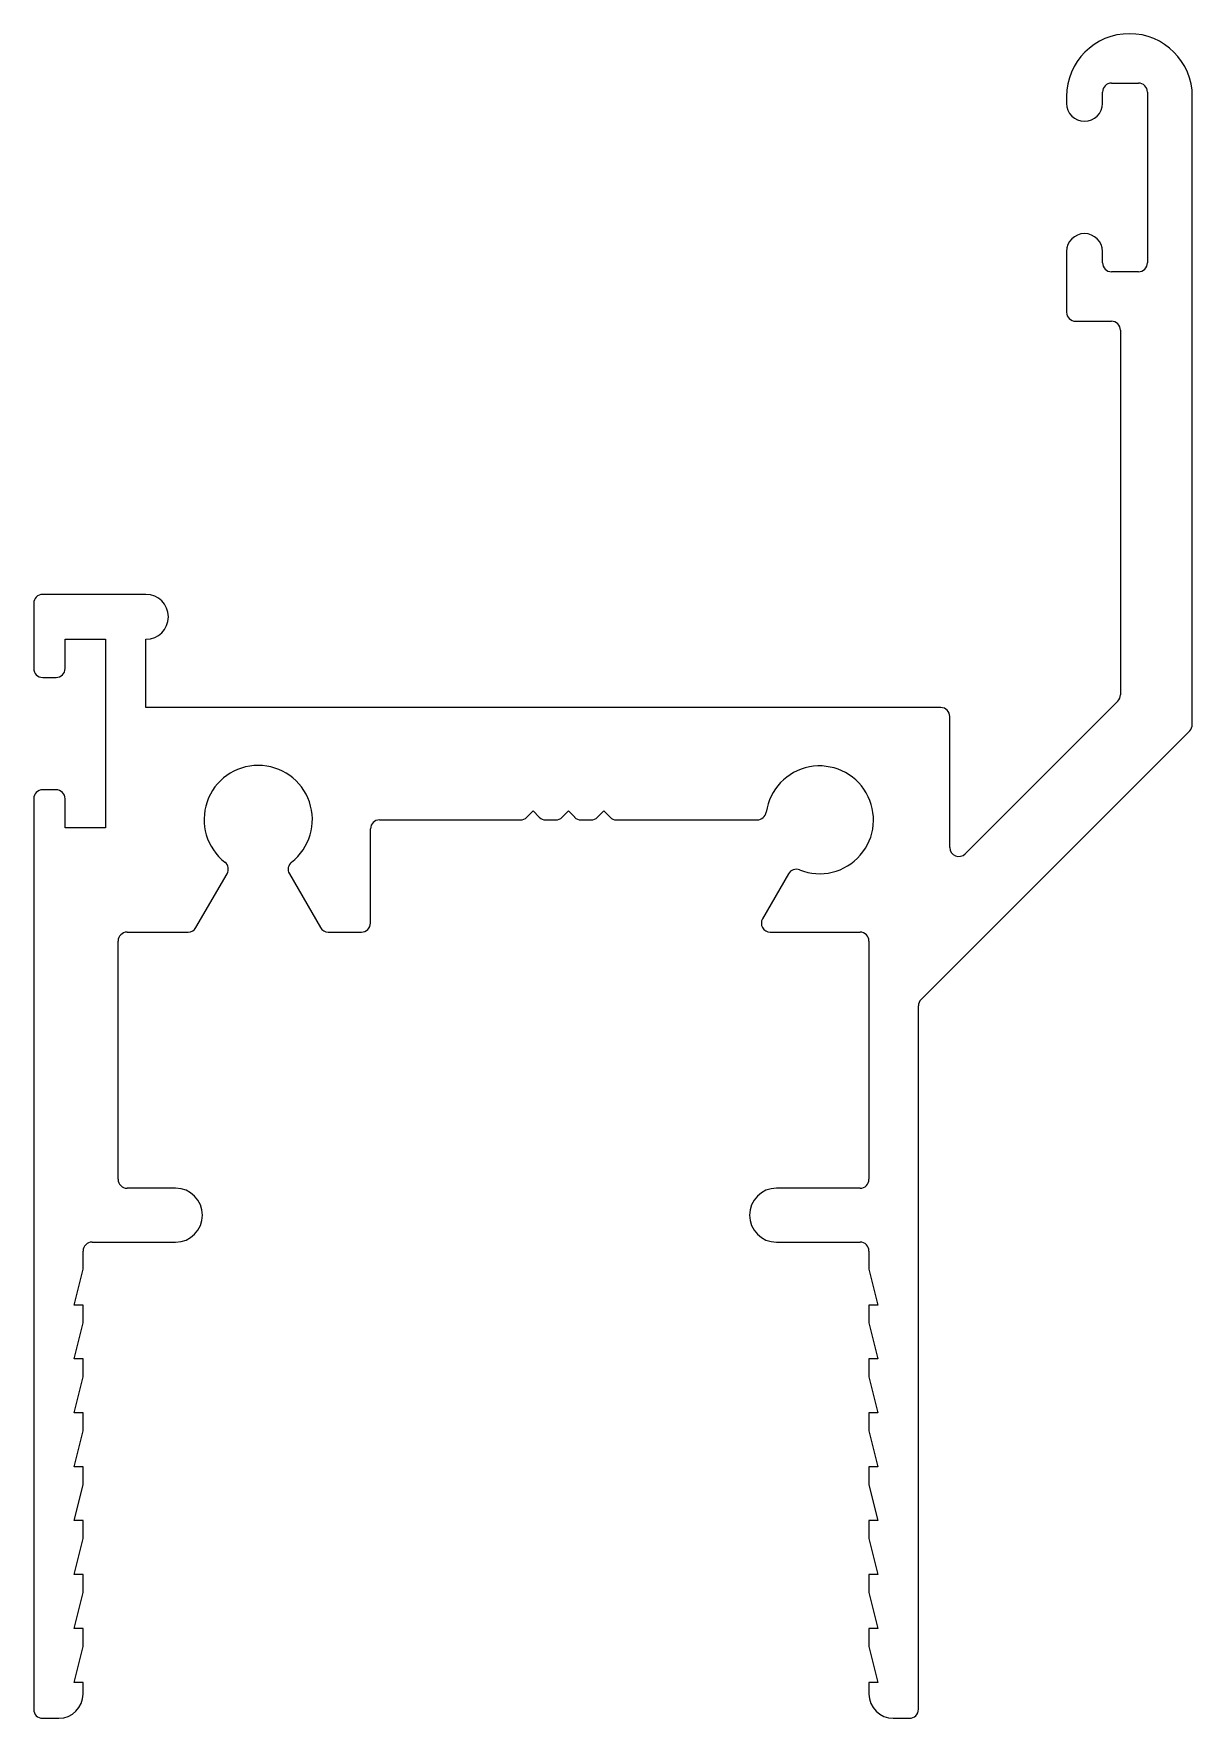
# Model space of a CAD drawing. Extents: x -15.6 to 17.2, y 3.9 to 51.5.
import ezdxf

# ---------------------------------------------------------------- set-up
doc = ezdxf.new("R2010")
doc.units = 0
doc.layers.get('0').update_dxf_attribs({"linetype": 'CONTINUOUS'})

msp = doc.modelspace()

# ---------------------------------------------------------------- linework, layer by layer
for p, q in [((14.929, 50.1), (15.691, 50.1)), ((13.659, 49.719), (13.659, 49.528)), ((14.675, 49.528), (14.675, 49.846)), ((15.945, 49.846), (15.945, 45.02)), ((17.215, 31.968), (17.215, 49.719)), ((13.659, 45.337), (13.659, 43.623)), ((14.675, 45.02), (14.675, 45.337)), ((15.691, 44.766), (14.929, 44.766)), ((13.913, 43.369), (14.929, 43.369)), ((15.183, 43.115), (15.183, 32.81)), ((-15.551, 35.392), (-15.551, 33.55)), ((-12.376, 35.646), (-15.297, 35.646)), ((-14.662, 33.55), (-14.662, 34.376)), ((-14.662, 34.376), (-13.519, 34.376)), ((-13.519, 34.376), (-13.519, 29.042)), ((-12.376, 32.447), (-12.376, 34.376)), ((-15.297, 33.296), (-14.916, 33.296)), ((10.103, 32.447), (-12.376, 32.447)), ((15.108, 32.63), (10.79, 28.312)), ((10.357, 28.492), (10.357, 32.193)), ((9.542, 24.19), (17.14, 31.788)), ((-14.916, 30.121), (-15.297, 30.121)), ((-15.551, 29.867), (-15.551, 4.126)), ((-14.662, 29.042), (-14.662, 29.867)), ((-5.772, 29.272), (-1.783, 29.272)), ((-1.606, 29.345), (-1.429, 29.522)), ((-1.429, 29.522), (-1.252, 29.345)), ((-1.075, 29.272), (-0.783, 29.272)), ((-0.606, 29.345), (-0.429, 29.522)), ((-0.429, 29.522), (-0.252, 29.345)), ((-0.076, 29.272), (0.217, 29.272)), ((0.394, 29.345), (0.571, 29.522)), ((0.571, 29.522), (0.748, 29.345)), ((0.924, 29.272), (4.914, 29.272)), ((-13.519, 29.042), (-14.662, 29.042)), ((-6.026, 26.351), (-6.026, 29.018)), ((-10.961, 26.224), (-10.081, 27.748)), ((-8.321, 27.748), (-7.441, 26.224)), ((5.794, 27.748), (5.061, 26.478)), ((-13.164, 19.112), (-13.164, 25.843)), ((-12.91, 26.097), (-11.181, 26.097)), ((-7.221, 26.097), (-6.28, 26.097)), ((5.281, 26.097), (7.817, 26.097)), ((8.071, 25.843), (8.071, 19.112)), ((9.468, 4.126), (9.468, 24.01)), ((-11.538, 18.858), (-12.91, 18.858)), ((7.817, 18.858), (5.455, 18.858)), ((-13.9, 17.334), (-11.538, 17.334)), ((5.455, 17.334), (7.817, 17.334)), ((-14.154, 16.572), (-14.154, 17.08)), ((8.071, 17.08), (8.071, 16.572)), ((-14.408, 15.556), (-14.154, 16.572)), ((8.071, 16.572), (8.325, 15.556)), ((-14.154, 15.556), (-14.408, 15.556)), ((-14.154, 15.048), (-14.154, 15.556)), ((8.325, 15.556), (8.071, 15.556)), ((8.071, 15.556), (8.071, 15.048)), ((-14.408, 14.032), (-14.154, 15.048)), ((8.071, 15.048), (8.325, 14.032)), ((-14.154, 14.032), (-14.408, 14.032)), ((-14.154, 13.524), (-14.154, 14.032)), ((8.325, 14.032), (8.071, 14.032)), ((8.071, 14.032), (8.071, 13.524)), ((-14.408, 12.508), (-14.154, 13.524)), ((8.071, 13.524), (8.325, 12.508)), ((-14.154, 12.508), (-14.408, 12.508)), ((-14.154, 12), (-14.154, 12.508)), ((8.325, 12.508), (8.071, 12.508)), ((8.071, 12.508), (8.071, 12)), ((-14.408, 10.984), (-14.154, 12)), ((8.071, 12), (8.325, 10.984)), ((-14.154, 10.984), (-14.408, 10.984)), ((-14.154, 10.476), (-14.154, 10.984)), ((8.325, 10.984), (8.071, 10.984)), ((8.071, 10.984), (8.071, 10.476)), ((-14.408, 9.46), (-14.154, 10.476)), ((8.071, 10.476), (8.325, 9.46)), ((-14.154, 9.46), (-14.408, 9.46)), ((-14.154, 8.952), (-14.154, 9.46)), ((8.325, 9.46), (8.071, 9.46)), ((8.071, 9.46), (8.071, 8.952)), ((-14.408, 7.936), (-14.154, 8.952)), ((8.071, 8.952), (8.325, 7.936)), ((-14.154, 7.936), (-14.408, 7.936)), ((-14.154, 7.428), (-14.154, 7.936)), ((8.325, 7.936), (8.071, 7.936)), ((8.071, 7.936), (8.071, 7.428)), ((-14.408, 6.412), (-14.154, 7.428)), ((8.071, 7.428), (8.325, 6.412)), ((-14.154, 6.412), (-14.408, 6.412)), ((-14.154, 5.904), (-14.154, 6.412)), ((8.325, 6.412), (8.071, 6.412)), ((8.071, 6.412), (8.071, 5.904)), ((-14.408, 4.888), (-14.154, 5.904)), ((8.071, 5.904), (8.325, 4.888)), ((-14.154, 4.888), (-14.408, 4.888)), ((-14.154, 4.558), (-14.154, 4.888)), ((8.325, 4.888), (8.071, 4.888)), ((8.071, 4.888), (8.071, 4.558)), ((-15.297, 3.872), (-14.84, 3.872)), ((8.757, 3.872), (9.214, 3.872))]:
    msp.add_line(p, q)
for centre, radius, start, end in [((15.437, 49.719), 1.778, 0, 180), ((14.929, 49.846), 0.254, 90, 180), ((15.691, 49.846), 0.254, 0, 90), ((14.167, 49.528), 0.508, 180, 0), ((14.167, 45.337), 0.508, 0, 180), ((14.929, 45.02), 0.254, 180, 270), ((15.691, 45.02), 0.254, 270, 0), ((13.913, 43.623), 0.254, 180, 270), ((14.929, 43.115), 0.254, 0, 90), ((-15.297, 35.392), 0.254, 90, 180), ((-12.376, 35.011), 0.635, 270, 90), ((-15.297, 33.55), 0.254, 180, 270), ((-14.916, 33.55), 0.254, 270, 0), ((10.103, 32.193), 0.254, 0, 90), ((14.929, 32.81), 0.254, 315, 0), ((16.961, 31.968), 0.254, 315, 0), ((-9.201, 29.281), 1.531, 308.0032, 231.9976), ((6.674, 29.272), 1.524, 248.2097, 171.7928), ((-15.297, 29.867), 0.254, 90, 180), ((-14.916, 29.867), 0.254, 0, 90), ((-5.772, 29.018), 0.254, 90, 180), ((-1.783, 29.522), 0.25, 270, 315), ((-1.075, 29.522), 0.25, 225, 270), ((-0.783, 29.522), 0.25, 270, 315), ((-0.076, 29.522), 0.25, 225, 270), ((0.217, 29.522), 0.25, 270, 315), ((0.924, 29.522), 0.25, 225, 270), ((4.914, 29.526), 0.254, 270, 351.751), ((10.611, 28.492), 0.254, 180, 315), ((-10.301, 27.875), 0.254, 330, 51.7866), ((-8.101, 27.875), 0.254, 128.2085, 210), ((6.014, 27.621), 0.254, 68.2342, 150), ((-11.181, 26.351), 0.254, 270, 330), ((-7.221, 26.351), 0.254, 210, 270), ((-6.28, 26.351), 0.254, 270, 0.0099), ((5.281, 26.351), 0.254, 150, 270), ((-12.91, 25.843), 0.254, 90, 180), ((7.817, 25.843), 0.254, 0, 90), ((9.722, 24.01), 0.254, 135, 180), ((-12.91, 19.112), 0.254, 180, 270), ((7.817, 19.112), 0.254, 270, 0), ((-11.538, 18.096), 0.762, 270, 90), ((5.455, 18.096), 0.762, 90, 270), ((-13.9, 17.08), 0.254, 90, 180), ((7.817, 17.08), 0.254, 0, 90), ((-14.84, 4.558), 0.686, 270, 360), ((8.757, 4.558), 0.686, 180, 270), ((-15.297, 4.126), 0.254, 180, 270), ((9.214, 4.126), 0.254, 270, 0)]:
    msp.add_arc(centre, radius, start, end)

doc.saveas('drawing.dxf')
